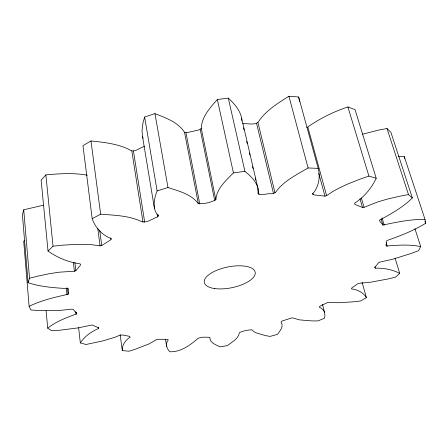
<?xml version="1.0" encoding="UTF-8"?>
<svg xmlns="http://www.w3.org/2000/svg" width="448" height="448" viewBox="0 0 448 448"><rect width="100%" height="100%" fill="white"/><g stroke="black" fill="none" stroke-linecap="round" stroke-linejoin="round"><path stroke-width="0.67" d="M322.482 304.377L324.548 312.502L324.934 315.739L324.559 318.248L317.862 320.93L312.054 320.914L299.41 319.866L292.678 317.89L291.525 317.957L282.576 320.874L281.551 321.328L281.092 322.263C284.15 326.183 279.798 331.285 277.368 334.415L270.105 336.398L265.462 335.619L256.021 332.825L253.826 331.61L251.989 329.818C247.839 329.918 243.432 330.854 239.624 332.494L239.378 332.97C238.286 338.878 231.767 342.115 227.438 345.626L219.979 346.83C216.21 344.954 209.653 342.793 209.922 337.691L209.754 337.282C205.542 337.344 199.326 336.246 196.325 339.814C188.938 346.041 179.889 352.257 169.865 351.747C166.499 348.768 165.122 343.319 168.325 339.819L166.835 339.343L157.864 339.254L156.649 339.567L149.094 343.879L135.318 349.222L129.052 351.193L122.298 350.627C121.901 344.926 125.698 340.004 130.228 337.019L129.287 336.28L122.567 335.026L120.07 335.126L114.738 337.338L102.822 340.922L86.022 344.484L80.315 342.91L78.624 327.65M80.315 342.91C84.633 336.347 91.252 331.666 98.37 328.558L98.594 328.02L98.101 327.589L92.014 324.951L78.361 327.858L59.651 330.238L51.766 330.792L47.712 328.16C56.246 321.311 66.791 317.604 76.726 313.779L73.147 309.316L71.882 309.137L58.156 310.598L38.696 310.531L30.783 309.982L29.114 306.331C41.406 300.306 54.902 297.237 68.057 294.28L68.421 293.619L68.662 289.257L68.365 288.641C54.947 287.896 41.093 286.978 28.09 282.716L29.529 278.247L38.035 276.074L49.879 273.616L59.338 272.177L74.374 271.236L75.813 270.766L80.41 265.188L80.629 264.443L80.007 263.822C68.51 262.282 57.484 257.746 48.026 251.026L53.043 246.176L62.754 245.162L75.729 244.395L85.585 244.378L92.355 244.77L100.05 245.862L101.724 245.577L110.309 240.117L111.098 239.327L111.026 238.526C102.217 235.116 95.228 227.662 92.193 218.686L100.643 214.161C114.408 215.303 129.041 215.522 141.686 221.659C147.302 223.255 152.617 218.434 157.735 216.826L158.29 215.942C152.079 209.171 153.894 198.755 157.125 190.91L167.972 187.527C178.718 191.033 191.352 194.152 198.335 203.678C204.142 203.974 210.75 202.552 215.852 199.78L201.275 128.542C201.454 117.046 210.101 107.705 217.347 99.518L228.295 98.106C234.237 103.561 240.033 110.051 241.646 118.199L258.16 189.252L257.986 193.788C262.153 195.882 267.333 193.06 271.757 193.749C273.291 193.592 274.921 193.138 275.89 191.856C283.853 180.897 296.688 174.698 308.09 167.95L318.186 168.37C320.533 177.145 318.73 187.001 312.676 193.827L313.068 194.561L314.222 194.925L324.979 196.134L326.631 195.675L332.881 191.475L338.71 188.266L347.547 184.117L359.615 179.306L368.922 176.086L376.208 178.259C371.515 188.311 364.05 197.03 354.794 203.112L354.586 203.924L355.214 204.49L362.522 207.497L364.078 207.306L378.129 201.796L387.47 199.074L399.566 196.246L408.498 194.572L412.367 197.938C402.875 207.374 390.947 213.959 379.428 220.203L379.512 220.87L382.928 225.075C396.665 222.107 410.766 219.184 425.012 219.374L425.6 223.328C413.532 230.765 400.154 235.838 386.949 240.548L386.568 241.242L386.282 246.014C397.606 245.218 409.371 244.149 420.717 246.624L418.561 250.667L411.113 253.478L392.868 259.19L378.918 262.31L374.959 267.187L374.763 267.775L375.273 268.162C383.673 267.949 392.235 269.427 399.728 273.375L395.483 277.15L388.147 278.947L370.821 282.173L358.266 283.382L351.971 287.834L351.422 288.411L351.546 288.882C357.37 289.699 363.373 292.326 366.397 297.651L360.674 300.944L353.942 301.79L338.598 302.747L328.149 302.271L320.219 306.046L319.166 307.082C321.524 308.179 323.747 309.854 324.548 312.502M43.243 205.262L23.727 209.782L22.4 214.721L28.09 282.716M201.275 128.542L198.666 130.004L187.617 132.496L184.542 132.317C178.091 122.158 165.71 117.818 154.946 113.641L144.631 117.04L142.962 122.937L142.022 130.648L142.509 136.388L154.459 208.561M215.852 199.78C216.569 188.658 226.027 180.376 233.436 172.911L244.894 171.321C250.695 175.986 256.665 181.642 258.16 189.252M242.598 123.827C247.873 122.954 256.973 126.442 259.638 119.969C267.221 109.766 278.303 102.894 288.932 96.253L298.665 97.003L318.186 168.37M87.321 175.179C73.646 172.726 59.623 173.622 45.87 174.888L41.126 180.107L48.026 251.026M306.841 127.618C319.273 118.843 333.267 111.754 347.9 106.971L355.029 109.575L376.208 178.259M144.626 146.373C139.787 147.498 133.818 153.81 128.968 149.386C117.158 143.724 103.858 142.296 90.983 140.952L82.97 145.69L92.193 218.686M24.948 240.559L23.694 241.142L29.114 306.331M362.404 134.254L378.448 130.122L387.016 128.537L390.925 132.373L412.367 197.938M398.272 156.576L404.242 156.526L425.012 219.374M424.945 221.334L425.6 223.328M387.016 128.537L408.498 194.572M414.926 228.665L420.717 246.624M395.052 258.042L399.728 273.375M381.97 217.778L384.205 225.126M347.9 106.971L368.922 176.086M142.509 136.388L143.102 138.331M381.102 219.055L382.928 225.075M386.182 242.911L387.195 246.26M385.885 244.686L386.282 246.014M361.318 197.971L364.078 207.306M359.968 198.822L362.522 207.497M374.886 266.823L375.273 268.162M362.085 282.307L366.397 297.651M307.894 127.316L326.631 195.675M318.758 173.348L324.979 196.134M288.932 96.253L308.09 167.95M312.71 193.211L313.068 194.561M257.97 122.567L274.982 192.763M256.536 123.284L273.47 193.458M243.544 127.893L244.014 129.926M246.691 141.45L247.167 143.489M249.368 152.981L249.844 155.014M252.515 166.538L252.991 168.571M255.192 178.063L255.668 180.096M257.869 189.588L258.972 194.337M228.295 98.106L244.894 171.321M217.347 99.518L233.436 172.911M200.222 129.444L214.732 200.631M298.665 97.003L299.594 101.752M185.948 132.664L199.791 203.952M184.542 132.317L198.335 203.678M154.946 113.641L167.972 187.527M404.242 156.526L404.572 158.418M144.631 117.04L157.125 190.91M158.06 214.57L158.29 215.942M157.276 214.088L157.735 216.826M165.474 339.175L166.678 346.724M133.431 150.987L144.676 222.057M131.802 150.959L142.979 222.074M110.908 237.95L111.098 239.327M120.17 334.762L122.298 350.627M90.983 140.952L100.643 214.161M99.742 230.362L101.724 245.577M97.815 228.564L100.05 245.862M98.202 327.174L98.37 328.558M74.878 262.461L75.813 270.766M73.371 262.237L74.374 271.236M76.574 312.402L76.726 313.779M75.785 311.606L76.087 314.362M67.39 288.019L68.057 294.28M66.259 287.89L66.998 294.846M45.87 174.888L53.043 246.176M46.099 310.772L47.712 328.16M23.727 209.782L29.529 278.247M241.646 118.199L241.774 120.641M214.469 288.534A25.962 10.562 -11.5 0 0 255.086 274.344A25.962 10.562 -11.5 0 0 219.66 269.192A25.962 10.562 -11.5 0 0 214.469 288.534"/></g></svg>
